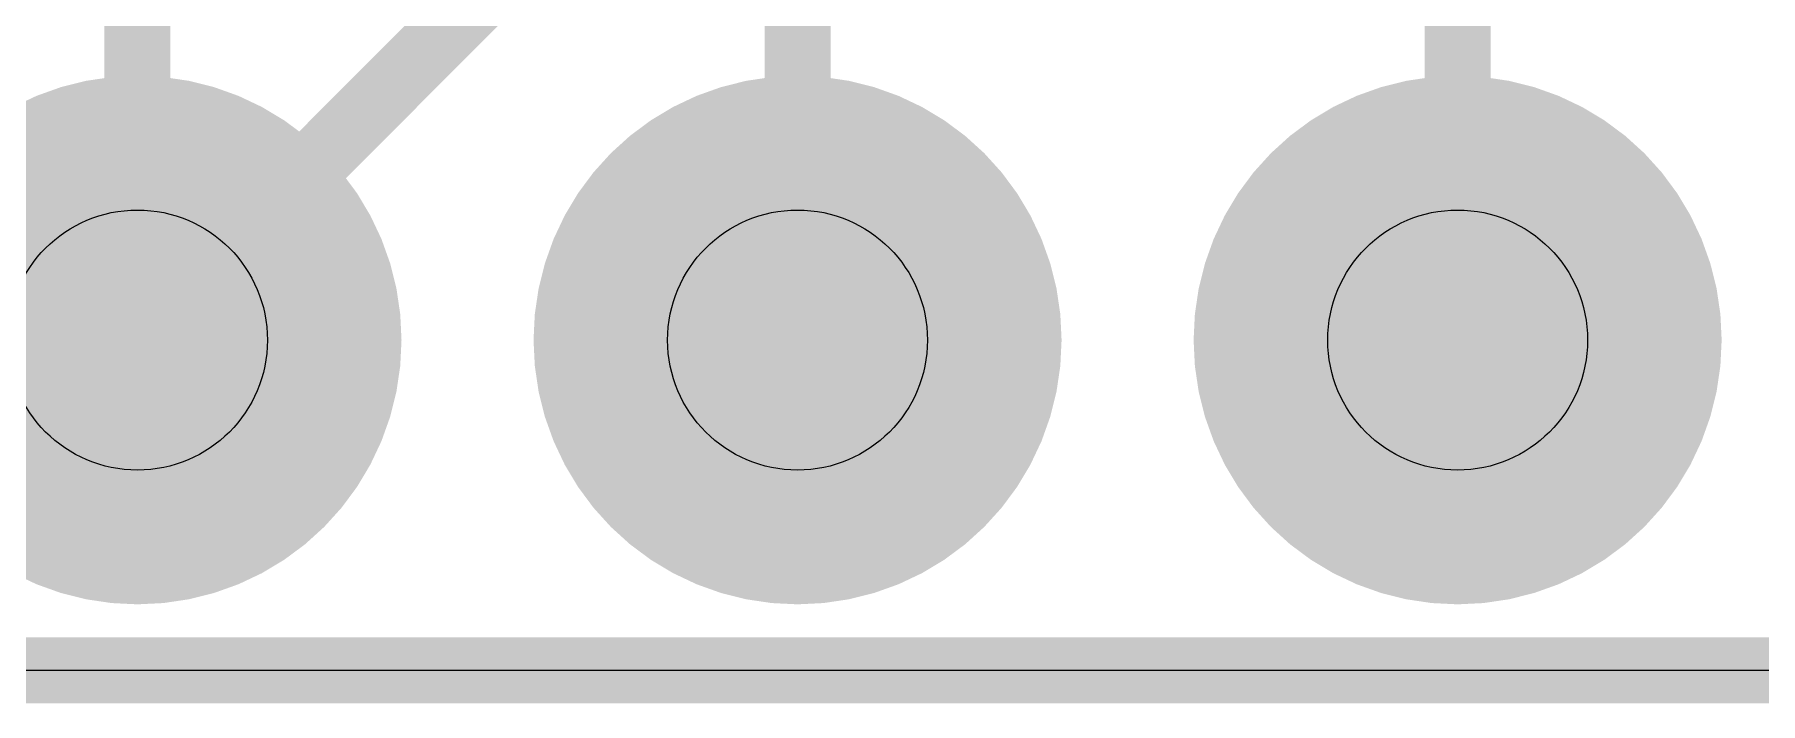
# Model space of a CAD drawing. Extents: x -13.3 to 27, y -0.1 to 27.4.
# Drawn here: x 14.21 to 20.85, y -0.13 to 2.44 of the extents above; entities that cross this region are included whole.
import ezdxf

# ---------------------------------------------------------------- set-up
doc = ezdxf.new("R2010")
doc.units = 0
for name, color, linetype in [('1', 12, 'CONTINUOUS'), ('16', 132, 'CONTINUOUS'), ('17', 110, 'CONTINUOUS'), ('20', 53, 'CONTINUOUS'), ('29', 253, 'CONTINUOUS'), ('30', 253, 'CONTINUOUS'), ('44', 253, 'CONTINUOUS'), ('51', 253, 'CONTINUOUS')]:
    doc.layers.add(name, color=color, linetype=linetype)

# ---------------------------------------------------------------- blocks, each defined once
blk = doc.blocks.new('RECT')
blk.add_solid([(-0.5, -0.5), (0.5, -0.5), (-0.5, 0.5), (0.5, 0.5)])
blk = doc.blocks.new('ROUNDP')
at = {"const_width": 0.5}
blk.add_lwpolyline([(0, -0.25, 1), (0, 0.25, 1), (0, -0.25)], format="xyb", dxfattribs=at)

msp = doc.modelspace()

# ---------------------------------------------------------------- linework, layer by layer
at = {"layer": '1', "const_width": 0.254}
for points in [[(14.605, 4.318), (14.605, 1.27)], [(17.145, 1.27), (17.145, 3.622)], [(26.67, 0), (0, 0)]]:
    msp.add_lwpolyline(points, dxfattribs=at)
at = {"layer": '1', "const_width": 0.127}
for points in [[(14.5415, 1.27, 1), (14.6685, 1.27)], [(17.0815, 1.27, 1), (17.2085, 1.27)]]:
    msp.add_lwpolyline(points, format="xyb", dxfattribs=at)
at = {"layer": '16', "const_width": 0.254}
for points in [[(19.685, 1.27), (19.685, 8.636)], [(14.605, 1.27), (18.161, 4.826)], [(26.67, 0), (0, 0)]]:
    msp.add_lwpolyline(points, dxfattribs=at)
at = {"layer": '16', "const_width": 0.127}
for points in [[(14.5601, 1.3149, 1), (14.6499, 1.2251)], [(19.6215, 1.27, 1), (19.7485, 1.27)]]:
    msp.add_lwpolyline(points, format="xyb", dxfattribs=at)
at = {"layer": '20'}
msp.add_line((24.13, 0), (2.54, 0), dxfattribs=at)
at = {"layer": '44'}
for centre in [(14.605, 1.27), (17.145, 1.27), (19.685, 1.27)]:
    msp.add_circle(centre, 0.5, dxfattribs=at)

# ---------------------------------------------------------------- block references
at = {"layer": '17', "xscale": 1.9304, "yscale": 1.9304, "rotation": 90}
for p in [(14.605, 1.27), (14.605, 1.27), (17.145, 1.27), (17.145, 1.27), (19.685, 1.27), (19.685, 1.27)]:
    msp.add_blockref('ROUNDP', p, dxfattribs=at)
at = {"layer": '29', "xscale": 2.032, "yscale": 2.032, "rotation": 90}
for p in [(14.605, 1.27), (17.145, 1.27), (19.685, 1.27)]:
    msp.add_blockref('ROUNDP', p, dxfattribs=at)
at = {"layer": '30', "xscale": 2.032, "yscale": 2.032, "rotation": 90}
for p in [(14.605, 1.27), (17.145, 1.27), (19.685, 1.27)]:
    msp.add_blockref('ROUNDP', p, dxfattribs=at)
at = {"layer": '51', "xscale": 0.508, "yscale": 0.508}
for p in [(14.605, 1.27), (17.145, 1.27), (19.685, 1.27)]:
    msp.add_blockref('RECT', p, dxfattribs=at)

doc.saveas('drawing.dxf')
